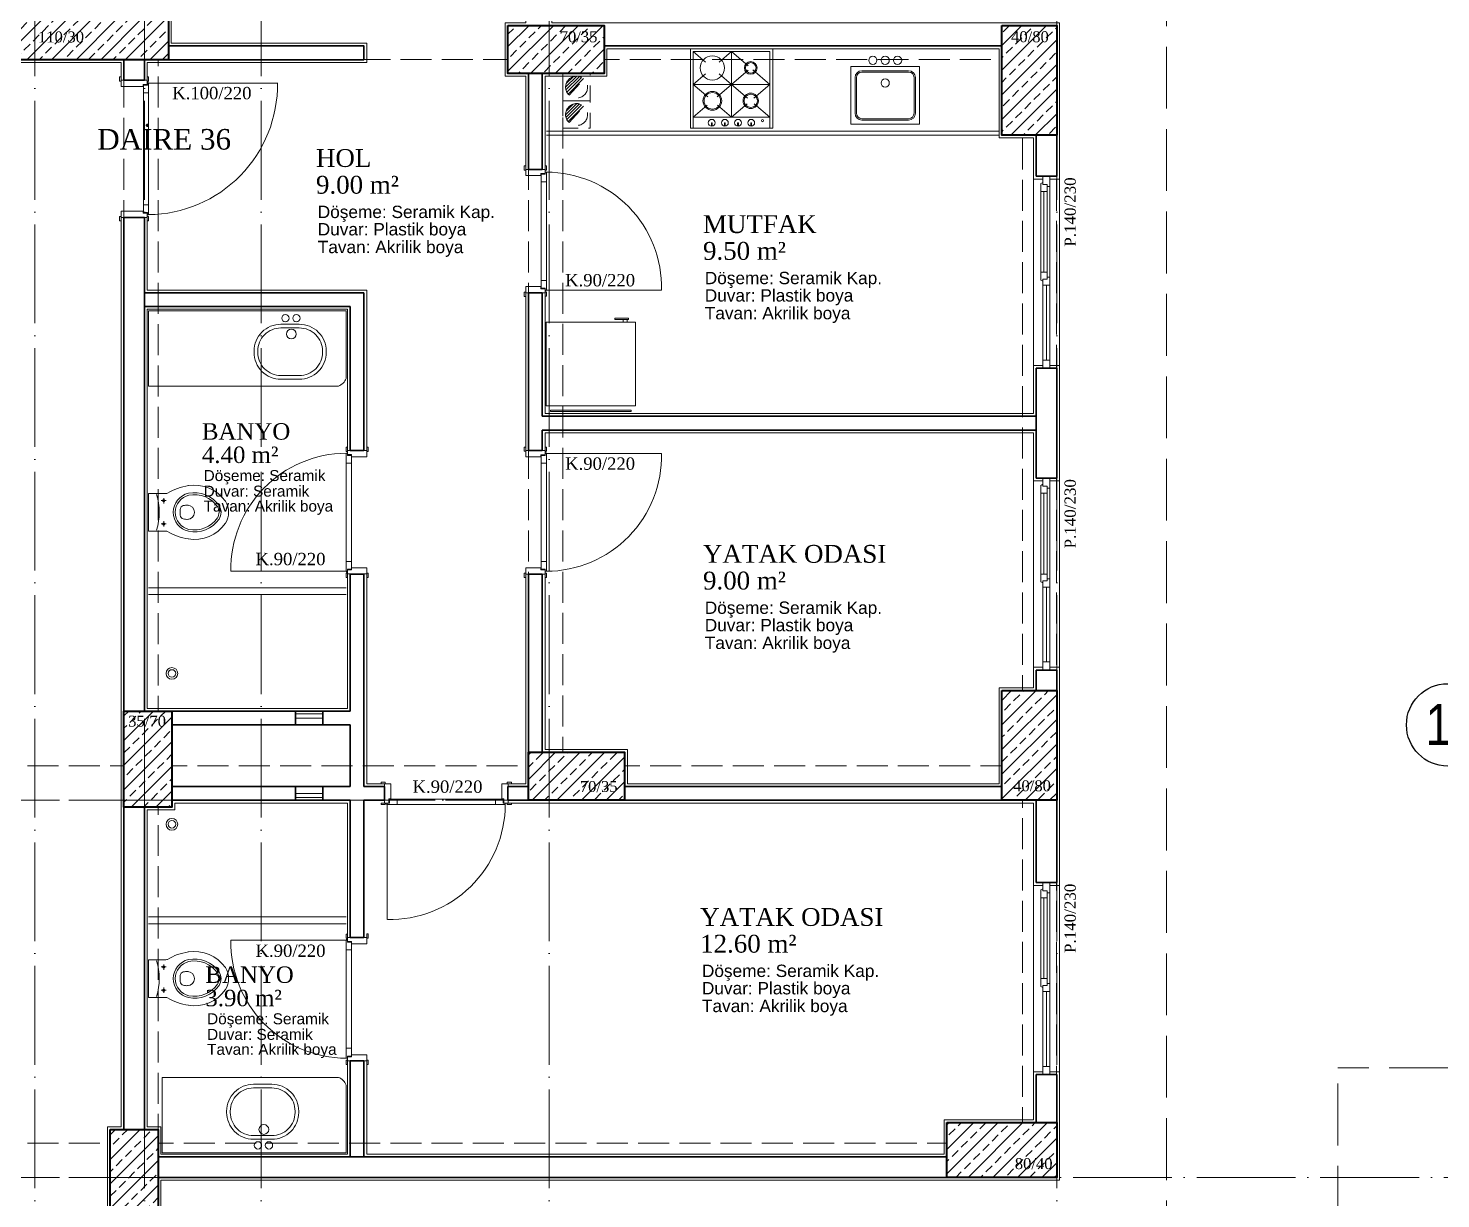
# Model space of a CAD drawing. Header units: millimetres. Extents: x 11587 to 81192, y -36083 to -25300.
# Drawn here: x 43666 to 44696, y -33796 to -32942 of the extents above; entities that cross this region are included whole.
import ezdxf

# ---------------------------------------------------------------- set-up
doc = ezdxf.new("R2010")
doc.units = ezdxf.units.MM
doc.linetypes.add('AKS', pattern=[30, 24, -3, 0, -3])
doc.linetypes.add('IZDUSUM1', pattern=[20, 7.5, -5, 7.5, 0])
for name, color, linetype, lineweight in [('rtm-aks balon', 20, 'Continuous', 25), ('rtm-aks balon yazı', 7, 'Continuous', 20), ('rtm-aks yeni', 7, 'AKS', 20), ('rtm-cam', 141, 'Continuous', 9), ('rtm-duv tugla', 22, 'Continuous', 35), ('rtm-izdusum-üst ince', 8, 'IZDUSUM1', 5), ('rtm-kapı-ahsap', 35, 'Continuous', 13), ('rtm-mhl-yazı-adı', 150, 'Continuous', 30), ('rtm-mhl-yazı-m2', 7, 'Continuous', 20), ('rtm-mhl-yazı-malzeme', 253, 'Continuous', 13), ('rtm-pen-ahsap', 35, 'Continuous', 13), ('rtm-plan katmanı-05', 205, 'Continuous', 20), ('rtm-plan katmanı-07', 135, 'Continuous', 9), ('rtm-sıva', 252, 'Continuous', 15), ('rtm-tarama-betonarme', 51, 'Continuous', 15), ('rtm-tas_betonarme', 50, 'Continuous', 40), ('rtm-tefris vitrifiye', 9, 'Continuous', 9)]:
    doc.layers.add(name, color=color, linetype=linetype, lineweight=lineweight)
doc.styles.add('AKSYAZI', font='ARIALN.TTF')
doc.styles.add('ARIAL', font='times.ttf')
doc.styles.get("Standard").update_dxf_attribs({"font": 'arial.ttf'})
doc.styles.add('VAZ-OLCU', font='times.ttf', dxfattribs={"height": 60})
pattern_1 = [(45, (491158.407, 30119.077), (-8.98025612, 8.98025612), []), (45, (491167.387, 30119.077), (-8.98025612, 8.98025612), [6.35, -3.175])]
pattern_2 = [(45, (21096.76, 20249.116), (-8.980256, 8.980256), []), (45, (21105.74, 20249.116), (-8.980256, 8.980256), [6.35, -3.175])]

# ---------------------------------------------------------------- blocks, each defined once
blk = doc.blocks.new('KİRİŞA')
at = {"layer": 'rtm-izdusum-üst ince', "ltscale": 1.5}
for points in [[(22639.4, -53689.2), (22639.4, -53214.2)], [(22664.4, -53689.2), (22664.4, -53214.2)], [(22671.9, -53214.2), (22919.4, -53214.2)], [(22989.4, -53214.2), (23279.4, -53214.2)], [(22934.4, -53719.2), (22934.4, -53224.2)], [(22959.4, -53719.2), (22959.4, -53224.2)], [(23294.4, -53674.2), (23294.4, -53269.2)], [(23319.4, -53674.2), (23319.4, -53269.2)], [(22219.4, -53729.2), (22639.4, -53729.2)], [(22674.4, -53729.2), (22934.4, -53729.2)], [(23004.4, -53729.2), (23279.4, -53729.2)], [(22219.4, -53754.2), (22639.4, -53754.2)], [(22639.4, -53994.2), (22639.4, -53759.2)], [(22664.4, -53994.2), (22664.4, -53759.2)], [(22674.4, -53754.2), (22934.4, -53754.2)], [(23004.4, -53754.2), (23279.4, -53754.2)], [(23294.4, -53989.2), (23294.4, -53754.2)], [(23319.4, -53989.2), (23319.4, -53754.2)], [(22219.4, -54004.2), (22629.4, -54004.2)], [(22664.4, -54004.2), (23239.4, -54004.2)], [(22219.4, -54029.2), (22629.4, -54029.2)], [(22664.4, -54029.2), (23239.4, -54029.2)]]:
    blk.add_lwpolyline(points, dxfattribs=at)
blk = doc.blocks.new('rty')
at = {"layer": 'rtm-kapı-ahsap'}
for p, q in [((-58244.9, -62700.3), (-58243.8, -62700.3)), ((-58244.9, -62703.4), (-58244.9, -62700.3)), ((-58243.8, -62700.3), (-58243.8, -62703.4)), ((-58229.8, -62700.4), (-58229.8, -62703.4)), ((-58228.8, -62700.4), (-58229.8, -62700.4)), ((-58228.8, -62703.4), (-58228.8, -62700.4)), ((-58243.8, -62703.4), (-58244.9, -62703.4)), ((-58243.8, -62707.4), (-58243.8, -62702.9)), ((-58229.8, -62702.9), (-58243.8, -62702.9)), ((-58232.8, -62707.4), (-58243.8, -62707.4)), ((-58232.8, -62705.9), (-58232.8, -62707.4)), ((-58229.8, -62705.9), (-58232.8, -62705.9)), ((-58232.6, -62706.4), (-58232.6, -62789.4)), ((-58232.6, -62706.4), (-58229.7, -62706.4)), ((-58229.8, -62702.9), (-58229.8, -62705.9)), ((-58229.8, -62703.4), (-58228.8, -62703.4)), ((-58229.8, -62704.9), (-58228.8, -62704.9)), ((-58229.7, -62706.4), (-58229.7, -62704.9)), ((-58228.8, -62790.9), (-58228.8, -62704.9)), ((-58144.8, -62704.9), (-58228.8, -62704.9)), ((-58228.8, -62712), (-58232.6, -62712)), ((-58228.8, -62783.7), (-58232.6, -62783.7)), ((-58243.8, -62792.3), (-58244.9, -62792.3)), ((-58244.9, -62792.3), (-58244.9, -62795.4)), ((-58243.8, -62788.4), (-58243.8, -62792.9)), ((-58232.8, -62788.4), (-58243.8, -62788.4)), ((-58243.8, -62795.4), (-58243.8, -62792.3)), ((-58229.8, -62792.9), (-58243.8, -62792.9)), ((-58232.8, -62789.9), (-58232.8, -62788.4)), ((-58229.8, -62789.9), (-58232.8, -62789.9)), ((-58232.6, -62789.4), (-58229.7, -62789.4)), ((-58229.8, -62792.9), (-58229.8, -62789.9)), ((-58229.8, -62790.9), (-58228.8, -62790.9)), ((-58229.8, -62795.4), (-58229.8, -62792.3)), ((-58229.8, -62792.3), (-58228.8, -62792.3)), ((-58229.7, -62789.4), (-58229.7, -62790.9)), ((-58228.8, -62792.3), (-58228.8, -62795.4)), ((-58244.9, -62795.4), (-58243.8, -62795.4)), ((-58228.8, -62795.4), (-58229.8, -62795.4))]:
    blk.add_line(p, q, dxfattribs=at)
at = {"layer": 'rtm-kapı-ahsap', "const_width": 0.392}
blk.add_lwpolyline([(-58229.2, -62703.9, 1), (-58229.2, -62704.5, 1)], format="xyb", close=True, dxfattribs=at)
at = {"layer": 'rtm-kapı-ahsap'}
blk.add_arc((-58229.1, -62706.6), 84.3, 270.2011, 1.1472, dxfattribs=at)
blk = doc.blocks.new('K-100')
at = {"layer": 'rtm-kapı-ahsap'}
for p, q in [((-34308.1, -13702.2), (-34307, -13702.2)), ((-34308.1, -13705.4), (-34308.1, -13702.2)), ((-34307, -13705.4), (-34308.1, -13705.4)), ((-34307, -13702.2), (-34307, -13705.4)), ((-34307, -13709.3), (-34307, -13704.8)), ((-34288, -13704.8), (-34307, -13704.8)), ((-34288, -13702.3), (-34288, -13705.4)), ((-34287, -13702.3), (-34288, -13702.3)), ((-34288, -13704.8), (-34288, -13707.8)), ((-34288, -13705.4), (-34287, -13705.4)), ((-34287, -13705.4), (-34287, -13702.3)), ((-34291, -13709.3), (-34307, -13709.3)), ((-34288, -13707.8), (-34291, -13707.8)), ((-34291, -13707.8), (-34291, -13709.3)), ((-34290.8, -13801.3), (-34290.8, -13708.3)), ((-34290.8, -13708.3), (-34287.9, -13708.3)), ((-34287, -13713.9), (-34290.8, -13713.9)), ((-34288, -13706.8), (-34287, -13706.8)), ((-34287.9, -13708.3), (-34287.9, -13706.8)), ((-34287, -13706.8), (-34287, -13802.8)), ((-34287, -13795.6), (-34290.8, -13795.6)), ((-34307, -13804.2), (-34308.1, -13804.2)), ((-34308.1, -13804.2), (-34308.1, -13807.3)), ((-34308.1, -13807.3), (-34307, -13807.3)), ((-34307, -13800.3), (-34307, -13804.8)), ((-34291, -13800.3), (-34307, -13800.3)), ((-34307, -13807.3), (-34307, -13804.2)), ((-34288, -13804.8), (-34307, -13804.8)), ((-34291, -13801.8), (-34291, -13800.3)), ((-34288, -13801.8), (-34291, -13801.8)), ((-34290.8, -13801.3), (-34287.9, -13801.3)), ((-34288, -13804.8), (-34288, -13801.8)), ((-34288, -13802.8), (-34287, -13802.8)), ((-34288, -13807.3), (-34288, -13804.2)), ((-34288, -13804.2), (-34287, -13804.2)), ((-34287, -13807.3), (-34288, -13807.3)), ((-34287.9, -13801.3), (-34287.9, -13802.8)), ((-34193, -13802.8), (-34287, -13802.8)), ((-34287, -13804.2), (-34287, -13807.3))]:
    blk.add_line(p, q, dxfattribs=at)
at = {"layer": 'rtm-kapı-ahsap', "const_width": 0.392}
blk.add_lwpolyline([(-34287.4, -13803.7, -1), (-34287.4, -13803.1, -1)], format="xyb", close=True, dxfattribs=at)
at = {"layer": 'rtm-kapı-ahsap'}
blk.add_arc((-34287.9, -13801.7), 94.9, 359.3332, 89.4605, dxfattribs=at)

msp = doc.modelspace()

# ---------------------------------------------------------------- hatches: boundary and pattern name
at = {"layer": 'rtm-izdusum-üst ince', "ltscale": 1.5}
h = msp.add_hatch(dxfattribs=at)
h.set_pattern_fill('ANSI31', color=256, scale=0.5, angle=180, style=0)
h.set_pattern_definition([(225, (44510.5832, -32975.134), (1.122532, -1.122532), [])])
edge = h.paths.add_edge_path()
edge.add_arc((44066.19, -32985.13), 8, 47.23741, 227.23741, ccw=False)
edge.add_line((44071.62, -32979.26), (44060.76, -32991.01))
h = msp.add_hatch(dxfattribs=at)
h.set_pattern_fill('ANSI31', color=256, scale=0.5, angle=180, style=0)
h.set_pattern_definition([(225, (44510.5832, -32995.134), (1.122532, -1.122532), [])])
edge = h.paths.add_edge_path()
edge.add_arc((44066.19, -33005.13), 8, 47.23741, 227.23741, ccw=False)
edge.add_line((44071.62, -32999.26), (44060.76, -33011.01))
at = {"layer": 'rtm-tarama-betonarme'}
h = msp.add_hatch(dxfattribs=at)
h.set_pattern_fill('ANSI33', color=256, scale=2, style=0)
h.set_pattern_definition(pattern_1)
h.paths.add_polyline_path([(43768.69, -32935.13), (43768.69, -32965.13), (43658.69, -32965.13), (43658.69, -32935.13)])
h = msp.add_hatch(dxfattribs=at)
h.set_pattern_fill('ANSI33', color=256, scale=2, style=0)
h.set_pattern_definition(pattern_1)
h.paths.add_polyline_path([(44086.19, -32940.13), (44086.19, -32975.13), (44016.19, -32975.13), (44016.19, -32940.13)])
h = msp.add_hatch(dxfattribs=at)
h.set_pattern_fill('ANSI33', color=256, scale=2, style=0)
h.set_pattern_definition(pattern_1)
h.paths.add_polyline_path([(44416.19, -33020.13), (44376.19, -33020.13), (44376.19, -32940.13), (44416.19, -32940.13)])
h = msp.add_hatch(dxfattribs=at)
h.set_pattern_fill('ANSI33', color=256, scale=2, style=0)
h.set_pattern_definition(pattern_2)
h.paths.add_polyline_path([(44416.19, -33505.13), (44376.19, -33505.13), (44376.19, -33425.13), (44416.19, -33425.13)])
h = msp.add_hatch(dxfattribs=at)
h.set_pattern_fill('ANSI33', color=256, scale=2, style=0)
h.set_pattern_definition(pattern_2)
h.paths.add_polyline_path([(43771.19, -33510.13), (43736.19, -33510.13), (43736.19, -33440.13), (43771.19, -33440.13)])
h = msp.add_hatch(dxfattribs=at)
h.set_pattern_fill('ANSI33', color=256, scale=2, style=0)
h.set_pattern_definition(pattern_2)
h.paths.add_polyline_path([(44031.19, -33505.13), (44031.19, -33470.13), (44101.19, -33470.13), (44101.19, -33505.13)])
h = msp.add_hatch(dxfattribs=at)
h.set_pattern_fill('ANSI33', color=256, scale=2, style=0)
h.set_pattern_definition(pattern_2)
h.paths.add_polyline_path([(44416.19, -33780.13), (44336.19, -33780.13), (44336.19, -33740.13), (44416.19, -33740.13)])
h = msp.add_hatch(dxfattribs=at)
h.set_pattern_fill('ANSI33', color=256, scale=2, style=0)
h.set_pattern_definition([(45, (21086.76, 20249.116), (-8.980256, 8.980256), []), (45, (21095.74, 20249.116), (-8.980256, 8.980256), [6.35, -3.175])])
h.paths.add_polyline_path([(43726.19, -33825.13), (43726.19, -33745.13), (43761.19, -33745.13), (43761.19, -33825.13)])

# ---------------------------------------------------------------- linework, layer by layer
at = {"layer": 'rtm-aks balon'}
msp.add_circle((44701.19, -33450.13), 30, dxfattribs=at)
at = {"layer": 'rtm-aks yeni', "ltscale": 3}
for p, q in [((43671.19, -35680.13), (43671.19, -31980.13)), ((43751.19, -35680.13), (43751.19, -31980.13)), ((43836.19, -35680.13), (43836.19, -31980.13)), ((44046.19, -35680.13), (44046.19, -31980.13)), ((44416.19, -35680.13), (44416.19, -31980.13)), ((42626.19, -33505.13), (44416.19, -33505.13)), ((42626.19, -33780.13), (50991.19, -33780.13))]:
    msp.add_line(p, q, dxfattribs=at)
at = {"layer": 'rtm-cam'}
for p, q in [((44406.94, -33061.13), (44406.94, -33120.13)), ((44408.69, -33129.63), (44408.69, -33184.13)), ((44406.94, -33281.13), (44406.94, -33340.13)), ((44408.69, -33349.63), (44408.69, -33404.13)), ((44406.94, -33576.13), (44406.94, -33635.13)), ((44408.69, -33644.63), (44408.69, -33699.13))]:
    msp.add_line(p, q, dxfattribs=at)
at = {"layer": 'rtm-duv tugla'}
for points in [[(43768.69, -32965.13), (43911.19, -32965.13), (43911.19, -32955.13), (43768.69, -32955.13)], [(44086.19, -32955.13), (44376.19, -32955.13)], [(43736.19, -32965.13), (43736.19, -32980.13)], [(43751.19, -32965.13), (43751.19, -32980.13)], [(43751.19, -32980.13), (43736.19, -32980.13)], [(44031.19, -32975.13), (44031.19, -33045.13)], [(44041.19, -32975.13), (44041.19, -33045.13)], [(44401.19, -33020.13), (44401.19, -33050.13)], [(44416.19, -33020.13), (44416.19, -33050.13)], [(44031.19, -33045.13), (44041.19, -33045.13)], [(44401.19, -33050.13), (44416.19, -33050.13)], [(43736.19, -33080.13), (43736.19, -33440.13)], [(43751.19, -33080.13), (43736.19, -33080.13)], [(43751.19, -33080.13), (43751.19, -33440.13)], [(43751.19, -33135.13), (43911.19, -33135.13)], [(43911.19, -33135.13), (43911.19, -33250.13)], [(44031.19, -33135.13), (44031.19, -33250.13)], [(44031.19, -33135.13), (44041.19, -33135.13)], [(44041.19, -33135.13), (44041.19, -33225.13)], [(43751.19, -33145.13), (43901.19, -33145.13)], [(43901.19, -33145.13), (43901.19, -33250.13)], [(44401.19, -33190.13), (44401.19, -33270.13)], [(44401.19, -33190.13), (44416.19, -33190.13)], [(44416.19, -33190.13), (44416.19, -33270.13)], [(44041.19, -33225.13), (44401.19, -33225.13)], [(44041.19, -33235.13), (44041.19, -33250.13)], [(44041.19, -33235.13), (44401.19, -33235.13)], [(43911.19, -33250.13), (43901.19, -33250.13)], [(44031.19, -33250.13), (44041.19, -33250.13)], [(44401.19, -33270.13), (44416.19, -33270.13)], [(43901.19, -33340.13), (43901.19, -33440.13)], [(43911.19, -33340.13), (43901.19, -33340.13)], [(43911.19, -33340.13), (43911.19, -33495.13)], [(44031.19, -33340.13), (44031.19, -33470.13)], [(44031.19, -33340.13), (44041.19, -33340.13)], [(44041.19, -33340.13), (44041.19, -33470.13)], [(44401.19, -33410.13), (44401.19, -33425.13)], [(44401.19, -33410.13), (44416.19, -33410.13)], [(44416.19, -33410.13), (44416.19, -33425.13)], [(43771.19, -33440.13), (43901.19, -33440.13)], [(43861.19, -33450.13), (43861.19, -33440.13)], [(43881.19, -33450.13), (43881.19, -33440.13)], [(43771.19, -33450.13), (43901.19, -33450.13)], [(43901.19, -33450.13), (43901.19, -33495.13)], [(43771.19, -33495.13), (43901.19, -33495.13)], [(43861.19, -33495.13), (43861.19, -33505.13)], [(43881.19, -33495.13), (43881.19, -33505.13)], [(43911.19, -33495.13), (43926.19, -33495.13)], [(43926.19, -33495.13), (43926.19, -33505.13)], [(44016.19, -33495.13), (44031.19, -33495.13)], [(44016.19, -33495.13), (44016.19, -33505.13)], [(44376.19, -33495.13), (44101.19, -33495.13)], [(43771.19, -33505.13), (43901.19, -33505.13)], [(43901.19, -33505.13), (43901.19, -33605.13)], [(43911.19, -33505.13), (43911.19, -33605.13)], [(43911.19, -33505.13), (43926.19, -33505.13)], [(44016.19, -33505.13), (44031.19, -33505.13)], [(44376.19, -33505.13), (44101.19, -33505.13)], [(44401.19, -33505.13), (44401.19, -33565.13)], [(44416.19, -33505.13), (44416.19, -33565.13)], [(43736.19, -33510.13), (43736.19, -33745.13)], [(43751.19, -33510.13), (43751.19, -33745.13)], [(44401.19, -33565.13), (44416.19, -33565.13)], [(43911.19, -33605.13), (43901.19, -33605.13)], [(43901.19, -33695.13), (43901.19, -33765.13)], [(43911.19, -33695.13), (43901.19, -33695.13)], [(43911.19, -33695.13), (43911.19, -33765.13)], [(44401.19, -33705.13), (44401.19, -33740.13)], [(44401.19, -33705.13), (44416.19, -33705.13)], [(44416.19, -33705.13), (44416.19, -33740.13)], [(44336.19, -33765.13), (43761.19, -33765.13)], [(44336.19, -33780.13), (43761.19, -33780.13)]]:
    msp.add_lwpolyline(points, dxfattribs=at)
at = {"layer": 'rtm-izdusum-üst ince', "ltscale": 3}
for points in [[(44416.19, -34180.13), (44496.19, -34180.13), (44496.19, -32860.13), (44126.19, -32860.13), (44126.19, -32200.13), (43216.19, -32200.13), (43216.19, -32860.13), (42846.19, -32860.13), (42846.19, -34685.13), (42961.19, -34685.13), (42961.19, -35350.13), (50656.19, -35350.13), (50656.19, -34685.13), (50771.19, -34685.13), (50771.19, -32860.13), (50401.19, -32860.13), (50401.19, -32200.13), (49491.19, -32200.13), (49491.19, -32860.13), (49121.19, -32860.13), (49121.19, -34180.13), (49201.19, -34180.13)], [(44416.19, -34335.13), (44621.19, -34335.13), (44621.19, -33700.13), (48996.19, -33700.13), (48996.19, -34335.13), (49201.19, -34335.13)]]:
    msp.add_lwpolyline(points, dxfattribs=at)
at = {"layer": 'rtm-izdusum-üst ince', "ltscale": 1.5}
for points in [[(44056.19, -32975.13), (44056.19, -32995.13), (44076.19, -32995.13), (44076.19, -32975.13), (44056.19, -32975.13)], [(44060.76, -32991.01), (44071.62, -32979.26)], [(44056.19, -32995.13), (44056.19, -33015.13), (44076.19, -33015.13), (44076.19, -32995.13), (44056.19, -32995.13)], [(44060.76, -33011.01), (44071.62, -32999.26)]]:
    msp.add_lwpolyline(points, dxfattribs=at)
for centre in [(44066.19, -32985.13), (44066.19, -33005.13)]:
    msp.add_circle(centre, 8, dxfattribs=at)
at = {"layer": 'rtm-kapı-ahsap'}
for points in [[(43881.19, -33442.13), (43861.19, -33442.13)], [(43881.19, -33445.13), (43861.19, -33445.13)], [(43881.19, -33500.13), (43861.19, -33500.13)], [(43881.19, -33503.13), (43861.19, -33503.13)]]:
    msp.add_lwpolyline(points, dxfattribs=at)
at = {"layer": 'rtm-pen-ahsap'}
for p, q in [((44406.19, -33050.13), (44406.19, -33056.13)), ((44411.19, -33057.63), (44411.19, -33050.13)), ((44404.69, -33055.5), (44404.69, -33061.13)), ((44404.69, -33120.13), (44404.69, -33061.13)), ((44409.19, -33061.13), (44404.69, -33061.13)), ((44409.19, -33056.13), (44406.19, -33056.13)), ((44409.19, -33056.13), (44409.19, -33061.13)), ((44411.19, -33057.63), (44409.19, -33057.63)), ((44409.19, -33120.13), (44409.19, -33061.13)), ((44404.69, -33125.77), (44404.69, -33120.13)), ((44409.19, -33120.13), (44404.69, -33120.13)), ((44406.19, -33125.13), (44406.19, -33129.63)), ((44409.19, -33125.13), (44406.19, -33125.13)), ((44409.19, -33125.13), (44409.19, -33120.13)), ((44409.19, -33123.63), (44411.19, -33123.63)), ((44411.19, -33131.13), (44411.19, -33123.63)), ((44406.19, -33179.13), (44406.19, -33129.63)), ((44411.19, -33129.63), (44406.19, -33129.63)), ((44411.19, -33131.13), (44411.19, -33190.13)), ((44406.19, -33179.13), (44406.19, -33184.77)), ((44411.19, -33184.13), (44406.19, -33184.13)), ((44406.19, -33190.13), (44406.19, -33184.13)), ((44406.19, -33270.13), (44406.19, -33276.13)), ((44411.19, -33277.63), (44411.19, -33270.13)), ((44404.69, -33275.5), (44404.69, -33281.13)), ((44404.69, -33340.13), (44404.69, -33281.13)), ((44409.19, -33281.13), (44404.69, -33281.13)), ((44409.19, -33276.13), (44406.19, -33276.13)), ((44409.19, -33276.13), (44409.19, -33281.13)), ((44411.19, -33277.63), (44409.19, -33277.63)), ((44409.19, -33340.13), (44409.19, -33281.13)), ((44404.69, -33345.77), (44404.69, -33340.13)), ((44409.19, -33340.13), (44404.69, -33340.13)), ((44409.19, -33345.13), (44409.19, -33340.13)), ((44406.19, -33345.13), (44406.19, -33349.63)), ((44409.19, -33345.13), (44406.19, -33345.13)), ((44406.19, -33399.13), (44406.19, -33349.63)), ((44411.19, -33349.63), (44406.19, -33349.63)), ((44409.19, -33343.63), (44411.19, -33343.63)), ((44411.19, -33351.13), (44411.19, -33343.63)), ((44411.19, -33351.13), (44411.19, -33410.13)), ((44406.19, -33399.13), (44406.19, -33404.77)), ((44411.19, -33404.13), (44406.19, -33404.13)), ((44406.19, -33410.13), (44406.19, -33404.13)), ((44406.19, -33565.13), (44406.19, -33571.13)), ((44411.19, -33572.63), (44411.19, -33565.13)), ((44404.69, -33570.5), (44404.69, -33576.13)), ((44404.69, -33635.13), (44404.69, -33576.13)), ((44409.19, -33576.13), (44404.69, -33576.13)), ((44409.19, -33571.13), (44406.19, -33571.13)), ((44409.19, -33571.13), (44409.19, -33576.13)), ((44411.19, -33572.63), (44409.19, -33572.63)), ((44409.19, -33635.13), (44409.19, -33576.13)), ((44404.69, -33640.77), (44404.69, -33635.13)), ((44409.19, -33635.13), (44404.69, -33635.13)), ((44406.19, -33640.13), (44406.19, -33644.63)), ((44409.19, -33640.13), (44406.19, -33640.13)), ((44409.19, -33640.13), (44409.19, -33635.13)), ((44409.19, -33638.63), (44411.19, -33638.63)), ((44411.19, -33646.13), (44411.19, -33638.63)), ((44406.19, -33694.13), (44406.19, -33644.63)), ((44411.19, -33644.63), (44406.19, -33644.63)), ((44411.19, -33646.13), (44411.19, -33705.13)), ((44406.19, -33694.13), (44406.19, -33699.77)), ((44411.19, -33699.13), (44406.19, -33699.13)), ((44406.19, -33705.13), (44406.19, -33699.13))]:
    msp.add_line(p, q, dxfattribs=at)
for points in [[(44404.69, -33055.5), (44406.19, -33054.63)], [(44404.69, -33125.77), (44406.19, -33126.64)], [(44404.69, -33275.5), (44406.19, -33274.63)], [(44404.69, -33345.77), (44406.19, -33346.64)], [(44404.69, -33570.5), (44406.19, -33569.63)], [(44404.69, -33640.77), (44406.19, -33641.64)]]:
    msp.add_lwpolyline(points, dxfattribs=at)
at = {"layer": 'rtm-plan katmanı-05', "ltscale": 0.6}
for points in [[(44399.19, -33188.13), (44399.19, -33052.13)], [(44418.19, -33188.13), (44418.19, -33052.13)], [(44399.19, -33408.13), (44399.19, -33272.13)], [(44418.19, -33408.13), (44418.19, -33272.13)], [(44399.19, -33703.13), (44399.19, -33567.13)], [(44418.19, -33703.13), (44418.19, -33567.13)]]:
    msp.add_lwpolyline(points, dxfattribs=at)
at = {"layer": 'rtm-plan katmanı-07'}
for points in [[(44411.19, -33123.63), (44411.19, -33057.63)], [(44411.19, -33343.63), (44411.19, -33277.63)], [(44411.19, -33638.63), (44411.19, -33572.63)]]:
    msp.add_lwpolyline(points, dxfattribs=at)
at = {"layer": 'rtm-sıva'}
for points in [[(43823.19, -32390.13), (43823.19, -32397.13), (43680.69, -32397.13), (43680.69, -32933.13), (43770.69, -32933.13), (43770.69, -32953.13), (43913.19, -32953.13), (43913.19, -32967.13), (43753.19, -32967.13), (43753.19, -32980.13)], [(44029.19, -33045.13), (44029.19, -32977.13), (44014.19, -32977.13), (44014.19, -32938.13), (44029.19, -32938.13), (44029.19, -32838.13)], [(44411.19, -33052.13), (44418.19, -33052.13), (44418.19, -32938.13), (44048.19, -32938.13), (44048.19, -32838.13)], [(44406.19, -33052.13), (44399.19, -33052.13), (44399.19, -33022.13), (44374.19, -33022.13), (44374.19, -32957.13), (44088.19, -32957.13), (44088.19, -32977.13), (44043.19, -32977.13), (44043.19, -33045.13)], [(43734.19, -32980.13), (43734.19, -32967.13), (43608.19, -32967.13), (43608.19, -32980.13)], [(43734.19, -33743.13), (43734.19, -33080.13)], [(43753.19, -33080.13), (43753.19, -33133.13), (43913.19, -33133.13), (43913.19, -33250.13)], [(44029.19, -33250.13), (44029.19, -33135.13)], [(44043.19, -33135.13), (44043.19, -33223.13), (44399.19, -33223.13), (44399.19, -33188.13), (44406.19, -33188.13)], [(43899.19, -33250.13), (43899.19, -33147.13), (43753.19, -33147.13), (43753.19, -33438.13), (43899.19, -33438.13), (43899.19, -33340.13)], [(44411.19, -33272.13), (44418.19, -33272.13), (44418.19, -33188.13), (44411.19, -33188.13)], [(44043.19, -33250.13), (44043.19, -33237.13), (44399.19, -33237.13), (44399.19, -33272.13), (44406.19, -33272.13)], [(43913.19, -33340.13), (43913.19, -33493.13), (43926.19, -33493.13)], [(44016.19, -33493.13), (44029.19, -33493.13), (44029.19, -33340.13)], [(44043.19, -33340.13), (44043.19, -33468.13), (44103.19, -33468.13), (44103.19, -33493.13), (44374.19, -33493.13), (44374.19, -33423.13), (44399.19, -33423.13), (44399.19, -33408.13), (44406.19, -33408.13)], [(44411.19, -33408.13), (44418.19, -33408.13), (44418.19, -33567.13), (44411.19, -33567.13)], [(43899.19, -33605.13), (43899.19, -33507.13), (43773.19, -33507.13), (43773.19, -33512.13), (43753.19, -33512.13), (43753.19, -33743.13), (43763.19, -33743.13), (43763.19, -33763.13), (43899.19, -33763.13), (43899.19, -33695.13)], [(44406.19, -33567.13), (44399.19, -33567.13), (44399.19, -33507.13), (44016.19, -33507.13)], [(44411.19, -33703.13), (44418.19, -33703.13), (44418.19, -33782.13), (43763.19, -33782.13), (43763.19, -33827.13), (43753.19, -33827.13), (43753.19, -33847.13)], [(43913.19, -33695.13), (43913.19, -33763.13)], [(43913.19, -33763.13), (44334.19, -33763.13), (44334.19, -33738.13), (44399.19, -33738.13), (44399.19, -33703.13), (44406.19, -33703.13)], [(43734.19, -33743.13), (43724.19, -33743.13), (43724.19, -33827.13), (43734.19, -33827.13), (43734.19, -33847.13), (43741.19, -33847.13)]]:
    msp.add_lwpolyline(points, dxfattribs=at)
at = {"layer": 'rtm-tas_betonarme'}
for points in [[(43658.69, -32935.13), (43768.69, -32935.13), (43768.69, -32965.13), (43658.69, -32965.13)], [(44016.19, -32940.13), (44086.19, -32940.13), (44086.19, -32975.13), (44016.19, -32975.13)], [(44376.19, -32940.13), (44416.19, -32940.13), (44416.19, -33020.13), (44376.19, -33020.13)], [(44376.19, -33425.13), (44416.19, -33425.13), (44416.19, -33505.13), (44376.19, -33505.13)], [(43736.19, -33440.13), (43771.19, -33440.13), (43771.19, -33510.13), (43736.19, -33510.13)], [(44031.19, -33470.13), (44101.19, -33470.13), (44101.19, -33505.13), (44031.19, -33505.13)], [(44336.19, -33740.13), (44416.19, -33740.13), (44416.19, -33780.13), (44336.19, -33780.13)], [(43726.19, -33745.13), (43761.19, -33745.13), (43761.19, -33825.13), (43726.19, -33825.13)]]:
    msp.add_lwpolyline(points, close=True, dxfattribs=at)
at = {"layer": 'rtm-tefris vitrifiye'}
for p, q in [((44209.17, -32957.13), (44149.17, -32957.13)), ((44160.13, -32966.82), (44151.17, -32959.13)), ((44207.17, -32959.13), (44151.17, -32959.13)), ((44151.17, -32959.13), (44151.17, -33007.13)), ((44179.17, -32959.13), (44170.2, -32966.82)), ((44191.36, -32969.59), (44179.17, -32959.13)), ((44179.17, -32959.13), (44179.17, -33007.13)), ((44207.17, -32959.13), (44207.17, -33015.13)), ((44209.17, -32957.13), (44209.17, -33015.13)), ((44194.75, -32972.49), (44207.17, -32983.13)), ((44266.19, -33012.13), (44266.19, -32970.13)), ((44316.19, -32970.13), (44266.19, -32970.13)), ((44316.19, -33012.13), (44316.19, -32970.13)), ((44151.17, -32983.13), (44160.13, -32975.45)), ((44170.2, -32975.45), (44179.17, -32983.13)), ((44179.17, -32983.13), (44191.4, -32972.65)), ((44269.19, -33004.13), (44269.19, -32978.13)), ((44270.19, -33004.13), (44270.19, -32978.13)), ((44308.19, -32973.13), (44274.19, -32973.13)), ((44308.19, -32974.13), (44274.19, -32974.13)), ((44312.19, -33004.13), (44312.19, -32978.13)), ((44313.19, -33004.13), (44313.19, -32978.13)), ((44151.17, -32983.13), (44161.79, -32992.24)), ((44207.17, -32983.13), (44151.17, -32983.13)), ((44179.17, -32983.13), (44168.71, -32992.1)), ((44179.17, -32983.13), (44190.87, -32993.17)), ((44207.17, -32983.13), (44195.48, -32993.15)), ((44161.39, -32998.37), (44151.17, -33007.13)), ((44168.88, -32998.31), (44179.17, -33007.13)), ((44190.54, -32997.39), (44179.17, -33007.13)), ((44195.64, -32997.26), (44207.17, -33007.13)), ((44151.17, -33007.13), (44151.17, -33015.13)), ((44207.17, -33007.13), (44151.17, -33007.13)), ((44164.45, -33011.16), (44164.99, -33011.16)), ((44164.45, -33013.62), (44164.45, -33011.16)), ((44164.99, -33011.16), (44164.99, -33013.62)), ((44174.03, -33011.16), (44174.57, -33011.16)), ((44174.03, -33013.62), (44174.03, -33011.16)), ((44174.57, -33011.16), (44174.57, -33013.62)), ((44183.62, -33011.16), (44184.16, -33011.16)), ((44183.62, -33013.62), (44183.62, -33011.16)), ((44184.16, -33011.16), (44184.16, -33013.62)), ((44193.21, -33011.16), (44193.74, -33011.16)), ((44193.21, -33013.62), (44193.21, -33011.16)), ((44193.74, -33011.16), (44193.74, -33013.62)), ((44266.19, -33012.13), (44316.19, -33012.13)), ((44274.19, -33008.13), (44308.19, -33008.13)), ((44274.19, -33009.13), (44308.19, -33009.13)), ((44374.19, -33020.13), (44044.19, -33020.13)), ((44209.17, -33015.13), (44149.17, -33015.13)), ((44044.09, -33156.57), (44044.09, -33217.57)), ((44094.09, -33153.57), (44104.09, -33153.57)), ((44094.09, -33154.57), (44094.09, -33153.57)), ((44104.09, -33154.57), (44094.09, -33154.57)), ((44100.09, -33156.57), (44100.09, -33154.57)), ((44103.09, -33156.57), (44103.09, -33154.57)), ((44104.09, -33153.57), (44104.09, -33154.57)), ((44109.09, -33217.57), (44109.09, -33156.57)), ((44044.09, -33217.57), (44109.09, -33217.57)), ((44047.09, -33220.57), (44106.09, -33220.57)), ((44047.09, -33221.57), (44047.09, -33220.57)), ((44106.09, -33221.57), (44047.09, -33221.57)), ((44106.09, -33220.57), (44106.09, -33221.57)), ((43754.19, -33308.88), (43754.19, -33281.39)), ((43766.78, -33281.39), (43754.19, -33281.39)), ((43763.32, -33286.61), (43767.03, -33286.61)), ((43765.19, -33284.77), (43765.19, -33288.68)), ((43765.19, -33305.5), (43765.19, -33301.59)), ((43777.29, -33292.97), (43777.29, -33297.3)), ((43766.78, -33308.88), (43754.19, -33308.88)), ((43763.32, -33303.66), (43767.03, -33303.66)), ((43754.19, -33621.39), (43754.19, -33648.88)), ((43766.78, -33621.39), (43754.19, -33621.39)), ((43763.32, -33626.61), (43767.03, -33626.61)), ((43765.19, -33624.77), (43765.19, -33628.68)), ((43765.19, -33645.5), (43765.19, -33641.59)), ((43777.29, -33637.3), (43777.29, -33632.97)), ((43766.78, -33648.88), (43754.19, -33648.88)), ((43763.32, -33643.66), (43767.03, -33643.66))]:
    msp.add_line(p, q, dxfattribs=at)
for points in [[(44149.17, -32957.13), (44149.17, -33015.13)], [(44374.19, -33017.13), (44044.19, -33017.13)], [(44109.09, -33156.57), (44044.09, -33156.57)], [(43754.19, -33350.13), (43898.19, -33350.13)], [(43754.19, -33355.13), (43898.19, -33355.13)], [(43754.19, -33590.13), (43898.19, -33590.13)], [(43754.19, -33595.13), (43898.19, -33595.13)]]:
    msp.add_lwpolyline(points, dxfattribs=at)
for points in [[(43754.19, -33203.13), (43892.61, -33203.13, 0.2032744), (43898.19, -33197.55), (43898.19, -33148.13), (43754.19, -33148.13), (43754.19, -33203.13)], [(43883.66, -33178.5), (43883.66, -33177.61, 0.4142136), (43864.06, -33158.01), (43850.67, -33158.01, 0.4142136), (43831.06, -33177.61), (43831.06, -33178.5, 0.4142136), (43850.67, -33198.1), (43864.06, -33198.1, 0.4142136)], [(43880.99, -33178.5), (43880.99, -33177.61, 0.4142136), (43864.06, -33160.68), (43850.67, -33160.68, 0.4142136), (43833.74, -33177.61), (43833.74, -33178.5, 0.4142136), (43850.67, -33195.43), (43864.06, -33195.43, 0.4142136)], [(43764.19, -33707.13), (43892.61, -33707.13, -0.2032744), (43898.19, -33712.72), (43898.19, -33762.13), (43764.19, -33762.13), (43764.19, -33707.13)], [(43863.66, -33731.77), (43863.66, -33732.66, -0.4142136), (43844.06, -33752.26), (43830.67, -33752.26, -0.4142136), (43811.06, -33732.66), (43811.06, -33731.77, -0.4142136), (43830.67, -33712.17), (43844.06, -33712.17, -0.4142136)], [(43860.99, -33731.77), (43860.99, -33732.66, -0.4142136), (43844.06, -33749.59), (43830.67, -33749.59, -0.4142136), (43813.74, -33732.66), (43813.74, -33731.77, -0.4142136), (43830.67, -33714.84), (43844.06, -33714.84, -0.4142136)]]:
    msp.add_lwpolyline(points, format="xyb", close=True, dxfattribs=at)
for centre, radius in [((44165.17, -32971.13), 8.84), ((44193.17, -32971.13), 4.63), ((44193.17, -32971.13), 3.84), ((44282.19, -32965.63), 3), ((44291.19, -32965.63), 3), ((44300.19, -32965.63), 3), ((44291.19, -32982.13), 3), ((44165.17, -32995.13), 6.84), ((44165.17, -32995.13), 6.05), ((44193.17, -32995.13), 5.63), ((44193.17, -32995.13), 4.84), ((44164.72, -33011.13), 2.5), ((44174.3, -33011.13), 2.5), ((44183.89, -33011.13), 2.5), ((44193.48, -33011.13), 2.5), ((44201.75, -33009.56), 0.75), ((43853.91, -33153.55), 2.67), ((43861.93, -33153.55), 2.67), ((43858.19, -33165.13), 3.56), ((43765.19, -33286.61), 0.825), ((43765.19, -33303.66), 0.825), ((43771.19, -33412.63), 4.25), ((43771.19, -33412.63), 2.75), ((43771.19, -33522.63), 4.25), ((43771.19, -33522.63), 2.75), ((43765.19, -33626.61), 0.825), ((43765.19, -33643.66), 0.825), ((43838.19, -33745.13), 3.56), ((43833.91, -33756.72), 2.67), ((43841.93, -33756.72), 2.67)]:
    msp.add_circle(centre, radius, dxfattribs=at)
for centre, radius, start, end in [((44274.19, -32978.13), 5, 90, 180), ((44274.19, -32978.13), 4, 90, 180), ((44308.19, -32978.13), 5, 0, 90), ((44308.19, -32978.13), 4, 0, 90), ((44274.19, -33004.13), 5, 180, 270), ((44274.19, -33004.13), 4, 180, 270), ((44308.19, -33004.13), 4, 270, 0), ((44308.19, -33004.13), 5, 270, 0), ((43766.78, -33279.19), 2.2, 270, 300.09462), ((43789.94, -33319.16), 44, 98.76392, 120.09462), ((43786.42, -33295.21), 14.3, 102.81214, 179.7338), ((43787.58, -33302.83), 27.5, 34.90445, 99.49177), ((43787.58, -33302.83), 22, 35.18852, 101.4306), ((43718, -33295.13), 44, 342.84729, 17.15268), ((43786.42, -33295.21), 12.87, 102.81214, 179.7338), ((43780.04, -33292.97), 2.75, 102.17308, 180), ((43782.19, -33302.94), 12.95, 86.68797, 102.17308), ((43782.52, -33295.11), 5.11, 0.26223, 90), ((43787.58, -33302.83), 20.57, 35.18852, 101.4306), ((43797.64, -33295.13), 7.92, 327.83247, 32.16749), ((43797.64, -33295.13), 9.35, 327.83247, 32.16749), ((43797.64, -33295.13), 14.85, 327.23949, 32.76051), ((43786.42, -33295.06), 14.3, 180.2662, 257.18786), ((43786.42, -33295.06), 12.87, 180.2662, 257.18786), ((43780.04, -33297.3), 2.75, 180, 257.82692), ((43782.19, -33287.33), 12.95, 257.82692, 273.31203), ((43782.52, -33295.16), 5.12, 270, 359.73777), ((43787.58, -33287.43), 22, 258.5694, 324.81148), ((43787.58, -33287.43), 20.57, 258.5694, 324.81148), ((43766.78, -33311.08), 2.2, 59.90538, 90), ((43789.94, -33271.1), 44, 239.90538, 261.23608), ((43787.58, -33287.43), 27.5, 260.50823, 325.09555), ((43766.78, -33619.19), 2.2, 270, 300.09462), ((43789.94, -33659.16), 44, 98.76392, 120.09462), ((43786.42, -33635.21), 14.3, 102.81214, 179.7338), ((43787.58, -33642.83), 27.5, 34.90445, 99.49177), ((43787.58, -33642.83), 22, 35.18852, 101.4306), ((43718, -33635.13), 44, 342.84732, 17.15271), ((43786.42, -33635.21), 12.87, 102.81214, 179.7338), ((43780.04, -33632.97), 2.75, 102.17308, 180), ((43782.19, -33642.94), 12.95, 86.68797, 102.17308), ((43782.52, -33635.11), 5.12, 0.26223, 90), ((43787.58, -33642.83), 20.57, 35.18852, 101.4306), ((43797.64, -33635.13), 7.92, 327.83251, 32.16753), ((43797.64, -33635.13), 9.35, 327.83251, 32.16753), ((43797.64, -33635.13), 14.85, 327.23949, 32.76051), ((43786.42, -33635.06), 14.3, 180.2662, 257.18786), ((43786.42, -33635.06), 12.87, 180.2662, 257.18786), ((43780.04, -33637.3), 2.75, 180, 257.82692), ((43782.19, -33627.33), 12.95, 257.82692, 273.31203), ((43782.52, -33635.16), 5.11, 270, 359.73777), ((43787.58, -33627.43), 22, 258.5694, 324.81148), ((43787.58, -33627.43), 20.57, 258.5694, 324.81148), ((43766.78, -33651.08), 2.2, 59.90538, 90), ((43789.94, -33611.1), 44, 239.90538, 261.23608), ((43787.58, -33627.43), 27.5, 260.50823, 325.09555)]:
    msp.add_arc(centre, radius, start, end, dxfattribs=at)

# ---------------------------------------------------------------- block references
at = {"layer": 'rtm-izdusum-üst ince'}
msp.add_blockref('KİRİŞA', (21096.76, 20249.12), dxfattribs=at)
at = {"layer": 'rtm-kapı-ahsap', "xscale": -1}
for name, p, rotation in [('K-100', (78041.17, -46784.92), 180), ('rty', (102272.97, -95838), 180), ('rty', (-18776.68, -91736.91), 90)]:
    msp.add_blockref(name, p, dxfattribs=dict(at, rotation=rotation))
at = {"layer": 'rtm-kapı-ahsap', "rotation": 180}
msp.add_blockref('rty', (-14330.59, -96043), dxfattribs=at)
at = {"layer": 'rtm-kapı-ahsap'}
msp.add_blockref('rty', (102272.97, 29452.74), dxfattribs=at)
at = {"layer": 'rtm-kapı-ahsap', "xscale": -1}
msp.add_blockref('rty', (-14330.59, 29097.74), dxfattribs=at)

# ---------------------------------------------------------------- texts
at = {"layer": 'rtm-aks balon yazı', "insert": (44684.97, -33464.9), "char_height": 30, "width": 27.7214, "attachment_point": 7, "style": 'AKSYAZI'}
msp.add_mtext('11', dxfattribs=at)
at = {"layer": 'rtm-mhl-yazı-adı', "style": 'ARIAL'}
for s, height, p in [('DAİRE 36', 15, (43716.76, -33030.67)), ('HOL', 13, (43876.19, -33043.32)), ('MUTFAK', 13, (44158.35, -33091.53)), ('BANYO', 12, (43793.03, -33242.16)), ('YATAK ODASI', 13, (44158.35, -33331.92)), ('YATAK ODASI', 13, (44156.27, -33596.7)), ('BANYO', 12, (43795.56, -33638.25))]:
    msp.add_text(s, height=height, dxfattribs=at).set_placement(p)
at = {"layer": 'rtm-mhl-yazı-m2', "style": 'ARIAL'}
for s, height, p in [('110/30', 8, (43673.55, -32952.54)), ('70/35', 8, (44053.88, -32952.38)), ('40/80', 8, (44382.95, -32952.38)), ('9.00 m² ', 13, (43876.19, -33062.81)), ('9.50 m² ', 13, (44158.35, -33111.02)), ('4.40 m² ', 12, (43793.03, -33259.19)), ('9.00 m² ', 13, (44158.35, -33351.41)), ('35/70', 8, (43739.31, -33451.42)), ('70/35', 8, (44068.57, -33499.07)), ('40/80', 8, (44384.49, -33498.55)), ('12.60 m² ', 13, (44156.27, -33616.19)), ('3.90 m² ', 12, (43795.56, -33655.28)), ('80/40', 8, (44385.65, -33774.02))]:
    msp.add_text(s, height=height, dxfattribs=at).set_placement(p)
at = {"layer": 'rtm-mhl-yazı-malzeme', "style": 'VAZ-OLCU'}
for s, height, rotation, p in [('K.100/220', 9, 359.9602, (43771.43, -32993.96)), ('P.140/230', 8.192, 90.0398, (44430.14, -33101.45)), ('K.90/220', 9, 359.9602, (44057.85, -33130.38)), ('K.90/220', 9, 359.9602, (44057.85, -33264.1)), ('P.140/230', 8.192, 90.0398, (44430.14, -33321.45)), ('K.90/220', 9, 359.9602, (43832.17, -33333.68)), ('K.90/220', 9, 359.9602, (43946.6, -33499.64)), ('P.140/230', 8.192, 90.0398, (44430.14, -33616.45)), ('K.90/220', 9, 359.9602, (43832.17, -33619.28))]:
    msp.add_text(s, height=height, rotation=rotation, dxfattribs=at).set_placement(p)
at = {"layer": 'rtm-mhl-yazı-malzeme'}
for s, height, p in [('Döşeme: Seramik Kap.', 9, (43877.48, -33080.58)), ('Duvar: Plastik boya ', 9, (43877.48, -33093.25)), ('Tavan: Akrilik boya ', 9, (43877.48, -33106.18)), ('Döşeme: Seramik Kap.', 9, (44159.64, -33128.8)), ('Duvar: Plastik boya ', 9, (44159.64, -33141.46)), ('Tavan: Akrilik boya ', 9, (44159.64, -33154.4)), ('Döşeme: Seramik', 8, (43794.32, -33272.33)), ('Duvar: Seramik', 8, (43794.32, -33283.69)), ('Tavan: Akrilik boya ', 8, (43794.32, -33294.6)), ('Döşeme: Seramik Kap.', 9, (44159.64, -33369.19)), ('Duvar: Plastik boya ', 9, (44159.64, -33381.85)), ('Tavan: Akrilik boya ', 9, (44159.64, -33394.79)), ('Döşeme: Seramik Kap.', 9, (44157.56, -33633.96)), ('Duvar: Plastik boya ', 9, (44157.56, -33646.63)), ('Tavan: Akrilik boya ', 9, (44157.56, -33659.56)), ('Döşeme: Seramik', 8, (43796.85, -33668.42)), ('Duvar: Seramik', 8, (43796.85, -33679.78)), ('Tavan: Akrilik boya ', 8, (43796.85, -33690.69))]:
    msp.add_text(s, height=height, dxfattribs=at).set_placement(p)

doc.saveas('drawing.dxf')
